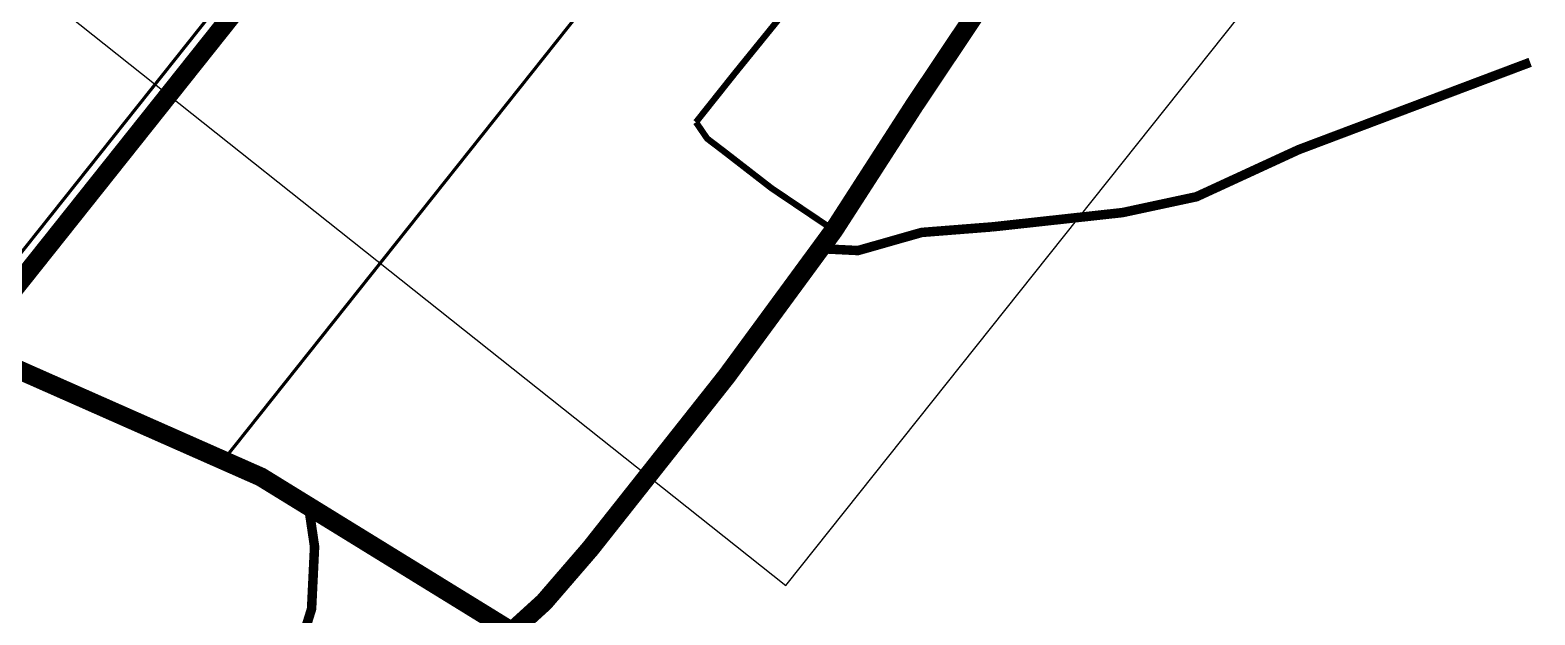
# Model space of a CAD drawing. Header units: metres. Extents: x -664657 to -643449, y -1076720 to -1062383.
# Drawn here: x -661078.5 to -660603.1, y -1067188.6 to -1067003.8 of the extents above; entities that cross this region are included whole.
import ezdxf

# ---------------------------------------------------------------- set-up
doc = ezdxf.new("R2010")
doc.units = ezdxf.units.M
doc.header["$LTSCALE"] = 0.1
doc.linetypes.add('DASHED', pattern=[19.05, 12.7, -6.35])
doc.linetypes.add('EVENDASH', pattern=[6.35, 3.175, -3.175])
doc.layers.add('AA_THER_DOPRAVA', color=142, linetype='Continuous')
doc.layers.add('FLOATING-WINDOWS', color=2, linetype='Continuous', plot=False)

msp = doc.modelspace()

# ---------------------------------------------------------------- linework, layer by layer
at = {"layer": 'AA_THER_DOPRAVA', "color": 136, "linetype": 'EVENDASH', "ltscale": 5}
for points, const_width in [([(-660633.884, -1066782.077), (-660694.931, -1066871.624), (-660799.098, -1067027.456), (-660824.584, -1067067.026), (-660858.398, -1067113.134), (-660901.528, -1067167.707), (-660916.115, -1067184.608), (-660936.473, -1067203.127), (-661030.11, -1067284.122)], 6), ([(-660784.462, -1066929.381), (-660855.838, -1067017.426), (-660868.132, -1067032.889)], 2), ([(-661098.141, -1067104.044), (-661011.132, -1066994.609), (-661007.688, -1066986.034)], 6), ([(-660774.491, -1067065.978), (-660733.397, -1067061.461), (-660710.043, -1067056.45), (-660677.768, -1067041.571), (-660604.644, -1067013.958)], 3), ([(-661232.069, -1067032.937), (-661098.141, -1067104.044), (-661005.506, -1067145.044), (-660926.294, -1067193.867)], 6), ([(-660824.584, -1067067.026), (-660844.263, -1067053.759), (-660859.426, -1067042.003), (-660864.591, -1067038.076), (-660868.132, -1067032.889)], 2), ([(-660774.491, -1067065.978), (-660796.837, -1067067.736), (-660816.939, -1067073.461), (-660828.868, -1067072.867)], 3), ([(-661020.28, -1067247.966), (-661009.401, -1067232.254), (-660995.099, -1067204.573), (-660989.546, -1067186.749), (-660988.6, -1067167.078), (-660990.486, -1067154.301)], 3)]:
    msp.add_lwpolyline(points, dxfattribs=dict(at, const_width=const_width))
at = {"layer": 'AA_THER_DOPRAVA', "color": 23, "linetype": 'DASHED', "ltscale": 0.5, "const_width": 1}
for points in [[(-661017.422, -1067139.769), (-660894.117, -1066984.683), (-660902.235, -1066973.127), (-660840.011, -1066894.866), (-660849.475, -1066887.514)], [(-661101.918, -1067100.109), (-661015.112, -1066990.928), (-661018.746, -1066984.867), (-661025.088, -1066979.511)]]:
    msp.add_lwpolyline(points, dxfattribs=at)
at = {"layer": 'FLOATING-WINDOWS', "linetype": 'ByBlock', "lineweight": -3}
msp.add_lwpolyline([(-661168.446, -1066917.967), (-660839.693, -1067179.351), (-660654.858, -1066946.875), (-660983.611, -1066685.492)], close=True, dxfattribs=at)

doc.saveas('drawing.dxf')
